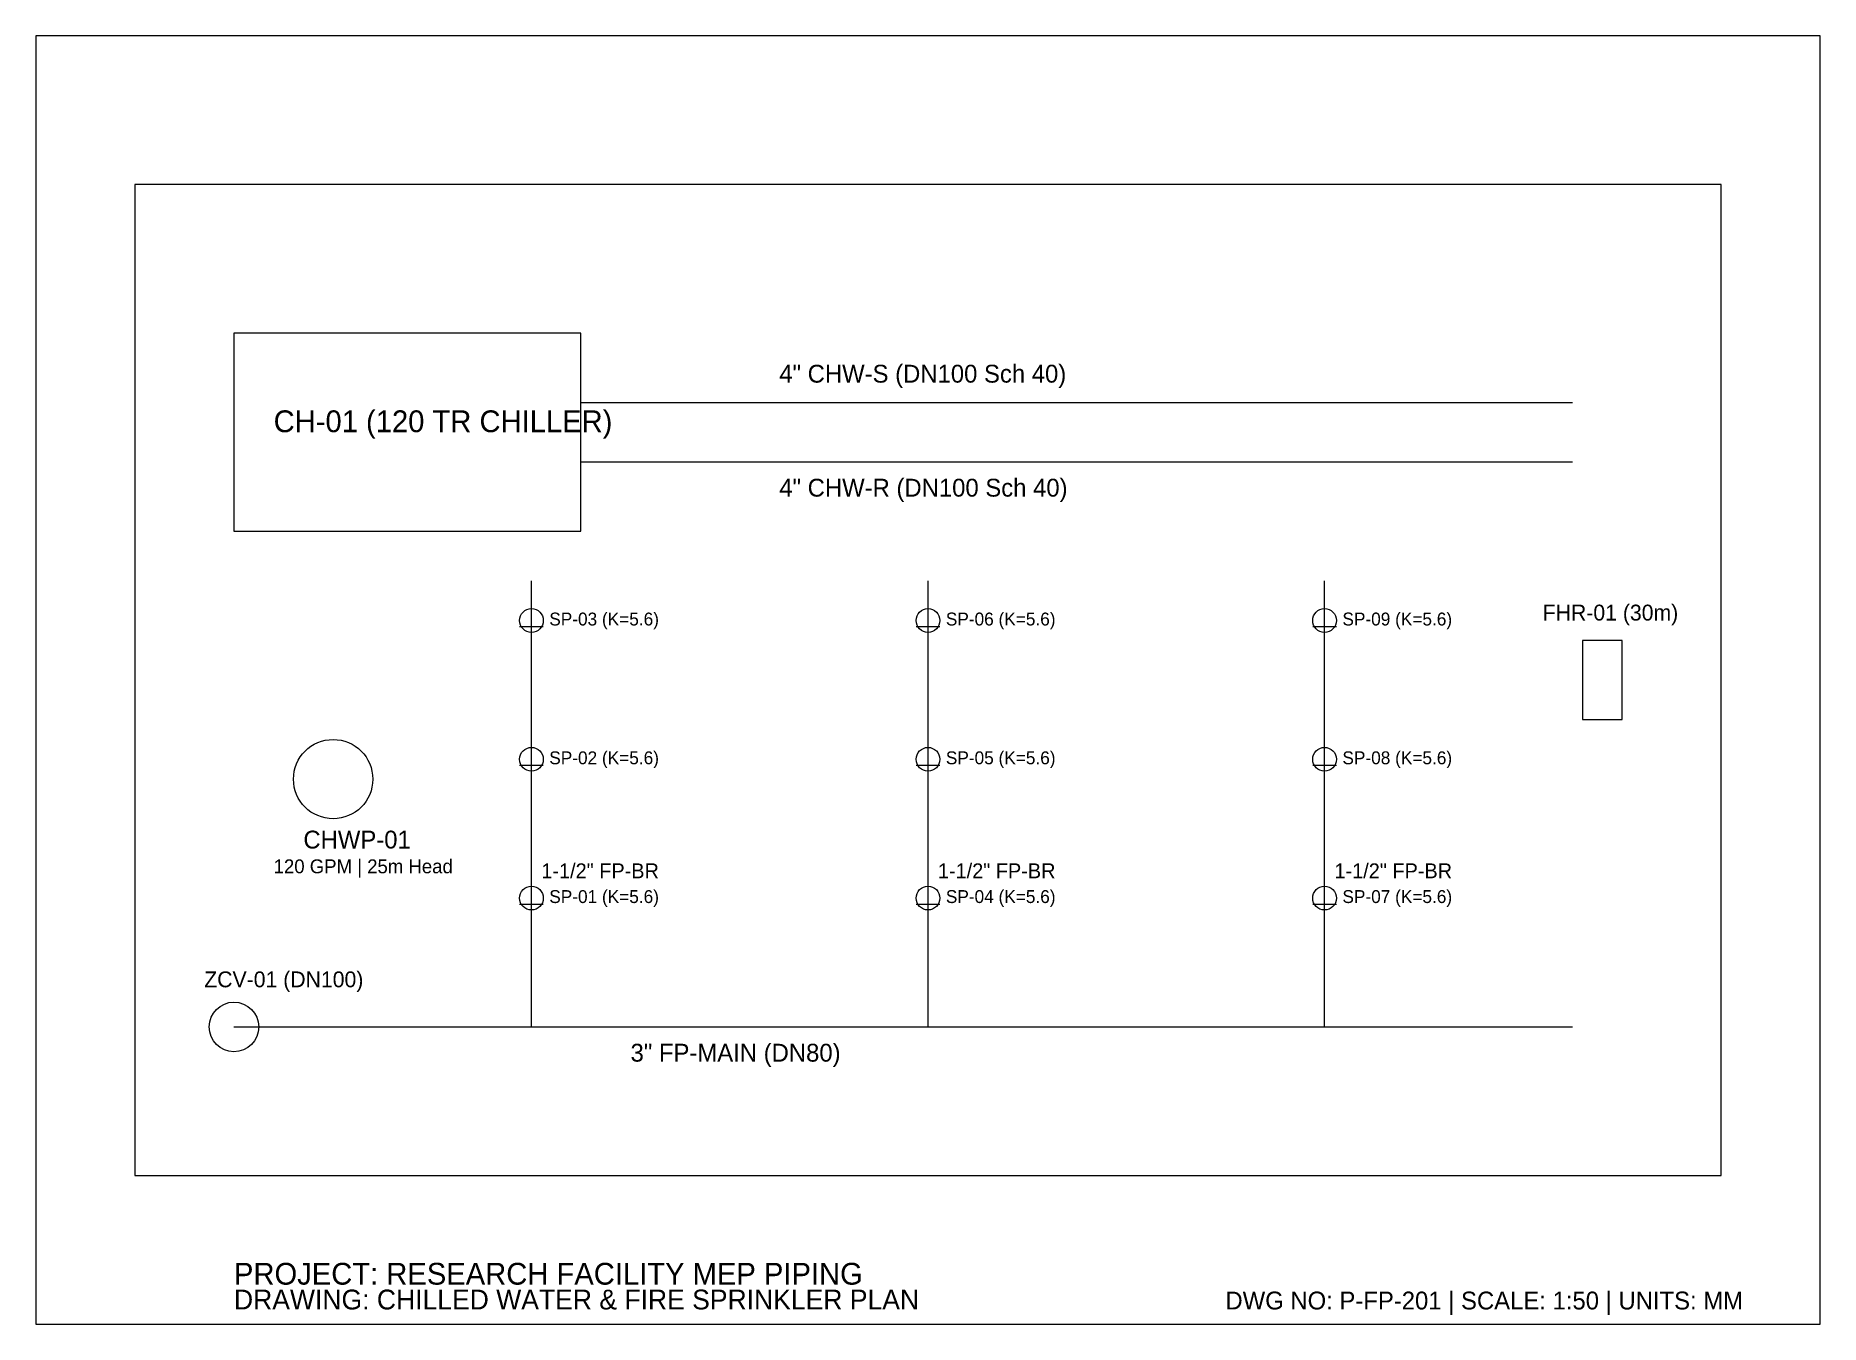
# Model space of a CAD drawing. Header units: millimetres. Extents: x -1000 to 17000, y -1500 to 11500.
import ezdxf

# ---------------------------------------------------------------- set-up
doc = ezdxf.new("R2010")
doc.units = ezdxf.units.MM
for name, color, linetype in [('A-WALL', 7, 'Continuous'), ('M-ANNO-TEXT', 2, 'Continuous'), ('M-EQUP-PUMP', 3, 'Continuous'), ('M-FIRE-MAIN', 1, 'Continuous'), ('M-FIRE-SPRN', 1, 'Continuous'), ('M-PLUMB-CHWR', 4, 'Continuous'), ('M-PLUMB-CHWS', 5, 'Continuous'), ('TITLE_BLOCK', 7, 'Continuous')]:
    doc.layers.add(name, color=color, linetype=linetype)

msp = doc.modelspace()

# ---------------------------------------------------------------- linework, layer by layer
at = {"layer": 'A-WALL'}
msp.add_lwpolyline([(0, 0), (16000, 0), (16000, 10000), (0, 10000)], close=True, dxfattribs=at)
at = {"layer": 'M-EQUP-PUMP'}
msp.add_lwpolyline([(1000, 6500), (4500, 6500), (4500, 8500), (1000, 8500)], close=True, dxfattribs=at)
msp.add_circle((2000, 4000), 400, dxfattribs=at)
at = {"layer": 'M-FIRE-MAIN'}
for p, q in [((4000, 1500), (4000, 6000)), ((8000, 1500), (8000, 6000)), ((12000, 1500), (12000, 6000)), ((1000, 1500), (14500, 1500))]:
    msp.add_line(p, q, dxfattribs=at)
msp.add_lwpolyline([(14600, 4600), (15000, 4600), (15000, 5400), (14600, 5400)], close=True, dxfattribs=at)
msp.add_circle((1000, 1500), 250, dxfattribs=at)
at = {"layer": 'M-FIRE-SPRN'}
for p, q in [((3880, 5540), (4120, 5540)), ((7880, 5540), (8120, 5540)), ((11880, 5540), (12120, 5540)), ((3880, 4140), (4120, 4140)), ((7880, 4140), (8120, 4140)), ((11880, 4140), (12120, 4140)), ((3880, 2740), (4120, 2740)), ((7880, 2740), (8120, 2740)), ((11880, 2740), (12120, 2740))]:
    msp.add_line(p, q, dxfattribs=at)
for centre in [(4000, 5600), (8000, 5600), (12000, 5600), (4000, 4200), (8000, 4200), (12000, 4200), (4000, 2800), (8000, 2800), (12000, 2800)]:
    msp.add_circle(centre, 120, dxfattribs=at)
at = {"layer": 'M-PLUMB-CHWR'}
msp.add_line((4500, 7200), (14500, 7200), dxfattribs=at)
at = {"layer": 'M-PLUMB-CHWS'}
msp.add_line((4500, 7800), (14500, 7800), dxfattribs=at)
at = {"layer": 'TITLE_BLOCK'}
msp.add_lwpolyline([(-1000, -1500), (17000, -1500), (17000, 11500), (-1000, 11500)], close=True, dxfattribs=at)

# ---------------------------------------------------------------- texts
at = {"layer": 'M-ANNO-TEXT'}
for s, height, p in [('4" CHW-S (DN100 Sch 40)', 180, (6500, 8000)), ('CH-01 (120 TR CHILLER)', 220, (1400, 7500)), ('4" CHW-R (DN100 Sch 40)', 180, (6500, 6850)), ('FHR-01 (30m)', 160, (14200, 5600)), ('SP-03 (K=5.6)', 130, (4180, 5550)), ('SP-06 (K=5.6)', 130, (8180, 5550)), ('SP-09 (K=5.6)', 130, (12180, 5550)), ('SP-02 (K=5.6)', 130, (4180, 4150)), ('SP-05 (K=5.6)', 130, (8180, 4150)), ('SP-08 (K=5.6)', 130, (12180, 4150)), ('CHWP-01', 180, (1700, 3300)), ('120 GPM | 25m Head', 140, (1400, 3050)), ('1-1/2" FP-BR', 150, (4100, 3000)), ('1-1/2" FP-BR', 150, (8100, 3000)), ('1-1/2" FP-BR', 150, (12100, 3000)), ('SP-01 (K=5.6)', 130, (4180, 2750)), ('SP-04 (K=5.6)', 130, (8180, 2750)), ('SP-07 (K=5.6)', 130, (12180, 2750)), ('ZCV-01 (DN100)', 160, (700, 1900)), ('3" FP-MAIN (DN80)', 180, (5000, 1150))]:
    msp.add_text(s, height=height, dxfattribs=at).set_placement(p)
at = {"layer": 'TITLE_BLOCK'}
for s, height, p in [('PROJECT: RESEARCH FACILITY MEP PIPING', 220, (1000, -1100)), ('DRAWING: CHILLED WATER & FIRE SPRINKLER PLAN', 200, (1000, -1350)), ('DWG NO: P-FP-201 | SCALE: 1:50 | UNITS: MM', 180, (11000, -1350))]:
    msp.add_text(s, height=height, dxfattribs=at).set_placement(p)

doc.saveas('drawing.dxf')
